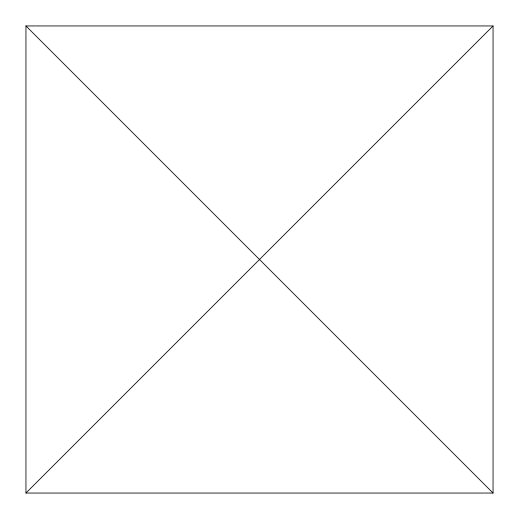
<?xml version="1.0" encoding="UTF-8"?>
<svg xmlns="http://www.w3.org/2000/svg" width="519" height="519" viewBox="0 0 519 519"><rect width="100%" height="100%" fill="white"/><g stroke="black" fill="none" stroke-linecap="round" stroke-linejoin="round"><path stroke-width="0.78" d="M25.95 493.05L493.05 25.95L25.95 25.95L25.95 493.05L493.05 493.05L493.05 25.95M25.95 25.95L493.05 493.05"/></g></svg>
